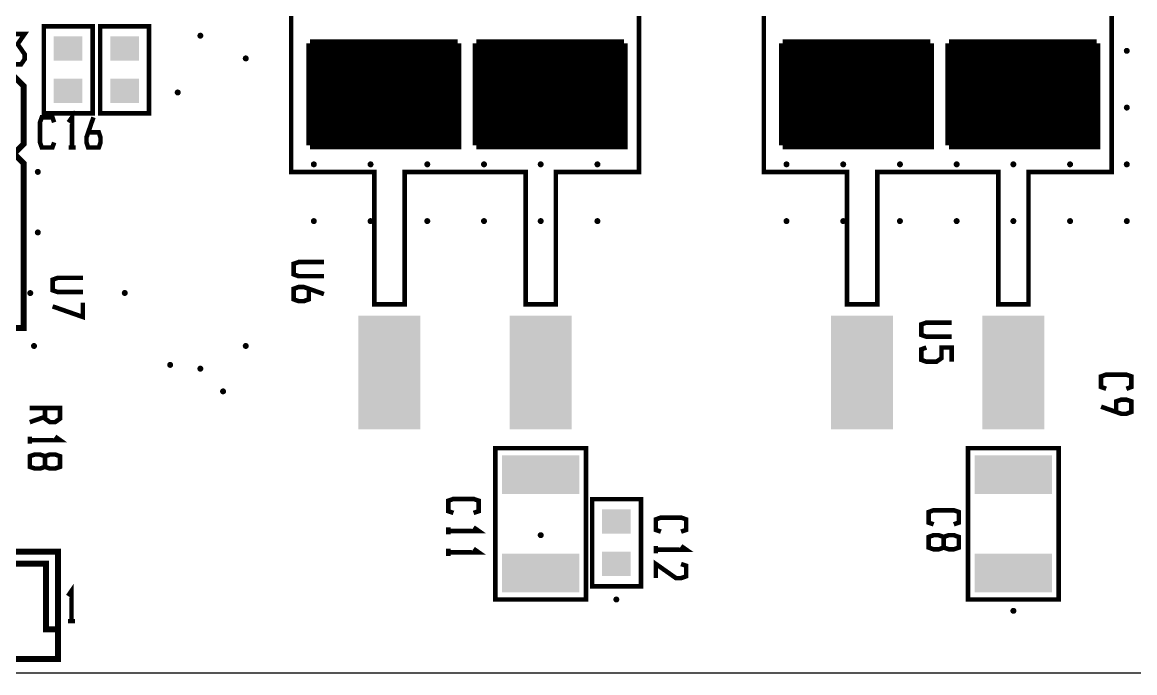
# Model space of a CAD drawing. Extents: x -5 to 195, y -5 to 45.
# Drawn here: x 14.34 to 51.7, y -5 to 16.83 of the extents above; entities that cross this region are included whole.
import ezdxf

# ---------------------------------------------------------------- set-up
doc = ezdxf.new("R2010")
doc.units = 0
doc.header["$MEASUREMENT"] = 0
doc.layers.get('0').update_dxf_attribs({"linetype": 'CONTINUOUS'})
for name, color, linetype in [('22-304-1_DRD', 7, 'CONTINUOUS'), ('22-304-1_SPT', 254, 'CONTINUOUS'), ('22-304-1_SST', 1, 'CONTINUOUS'), ('THRUHOLE_TAP', 13, 'CONTINUOUS')]:
    doc.layers.add(name, color=color, linetype=linetype)

# ---------------------------------------------------------------- blocks, each defined once
blk = doc.blocks.new('RECTANGLE_4')
blk.add_solid([(1.30048, 0.6477), (1.30048, -0.6477), (-1.30048, 0.6477), (-1.30048, -0.6477)])
blk = doc.blocks.new('RECTANGLE_5')
blk.add_solid([(0.4826, 0.4064), (0.4826, -0.4064), (-0.4826, 0.4064), (-0.4826, -0.4064)])
blk = doc.blocks.new('RECTANGLE_36')
blk.add_solid([(1.0414, 1.905), (1.0414, -1.905), (-1.0414, 1.905), (-1.0414, -1.905)])
blk = doc.blocks.new('ROUND_88')
at = {"const_width": 0.10033}
blk.add_lwpolyline([(-0.050164, 0, 1), (0.050164, 0, 1)], format="xyb", close=True, dxfattribs=at)

msp = doc.modelspace()

# ---------------------------------------------------------------- linework, layer by layer
at = {"layer": '22-304-1_DRD'}
msp.add_line((-4.99872, -4.99872), (195.00088, -4.99872), dxfattribs=at)
at = {"layer": '22-304-1_SPT', "const_width": 0.254}
for points in [[(24.003, 16.129), (24.003, 12.7)], [(28.956, 16.129), (24.003, 16.129)], [(28.956, 16.129), (28.956, 12.7), (24.003, 12.7)], [(28.956, 16.002), (24.003, 16.002)], [(24.1046, 16.129), (24.1046, 12.7)], [(24.3332, 16.129), (24.3332, 12.7)], [(24.5618, 16.129), (24.5618, 12.7)], [(24.7904, 16.129), (24.7904, 12.7)], [(25.019, 16.129), (25.019, 12.7)], [(25.2476, 16.129), (25.2476, 12.7)], [(25.4762, 16.129), (25.4762, 12.7)], [(25.7048, 16.129), (25.7048, 12.7)], [(25.9334, 16.129), (25.9334, 12.7)], [(26.162, 16.129), (26.162, 12.7)], [(26.3906, 16.129), (26.3906, 12.7)], [(26.6192, 16.129), (26.6192, 12.7)], [(26.8478, 16.129), (26.8478, 12.7)], [(27.0764, 16.129), (27.0764, 12.7)], [(27.305, 16.129), (27.305, 12.7)], [(27.5336, 16.129), (27.5336, 12.7)], [(27.7622, 16.129), (27.7622, 12.7)], [(27.9908, 16.129), (27.9908, 12.7)], [(28.2194, 16.129), (28.2194, 12.7)], [(28.448, 16.129), (28.448, 12.7)], [(28.6766, 16.129), (28.6766, 12.7)], [(28.9052, 16.129), (28.9052, 12.7)], [(29.591, 16.129), (29.591, 12.7)], [(34.544, 16.129), (29.591, 16.129)], [(34.544, 16.129), (34.544, 12.7), (29.591, 12.7)], [(34.544, 16.002), (29.591, 16.002)], [(29.6926, 16.129), (29.6926, 12.7)], [(29.9212, 16.129), (29.9212, 12.7)], [(30.1498, 16.129), (30.1498, 12.7)], [(30.3784, 16.129), (30.3784, 12.7)], [(30.607, 16.129), (30.607, 12.7)], [(30.8356, 16.129), (30.8356, 12.7)], [(31.0642, 16.129), (31.0642, 12.7)], [(31.2928, 16.129), (31.2928, 12.7)], [(31.5214, 16.129), (31.5214, 12.7)], [(31.75, 16.129), (31.75, 12.7)], [(31.9786, 16.129), (31.9786, 12.7)], [(32.2072, 16.129), (32.2072, 12.7)], [(32.4358, 16.129), (32.4358, 12.7)], [(32.6644, 16.129), (32.6644, 12.7)], [(32.893, 16.129), (32.893, 12.7)], [(33.1216, 16.129), (33.1216, 12.7)], [(33.3502, 16.129), (33.3502, 12.7)], [(33.5788, 16.129), (33.5788, 12.7)], [(33.8074, 16.129), (33.8074, 12.7)], [(34.036, 16.129), (34.036, 12.7)], [(34.2646, 16.129), (34.2646, 12.7)], [(34.4932, 16.129), (34.4932, 12.7)], [(39.878, 16.129), (39.878, 12.7)], [(44.831, 16.129), (39.878, 16.129)], [(44.831, 16.129), (44.831, 12.7), (39.878, 12.7)], [(44.831, 16.002), (39.878, 16.002)], [(39.9796, 16.129), (39.9796, 12.7)], [(40.2082, 16.129), (40.2082, 12.7)], [(40.4368, 16.129), (40.4368, 12.7)], [(40.6654, 16.129), (40.6654, 12.7)], [(40.894, 16.129), (40.894, 12.7)], [(41.1226, 16.129), (41.1226, 12.7)], [(41.3512, 16.129), (41.3512, 12.7)], [(41.5798, 16.129), (41.5798, 12.7)], [(41.8084, 16.129), (41.8084, 12.7)], [(42.037, 16.129), (42.037, 12.7)], [(42.2656, 16.129), (42.2656, 12.7)], [(42.4942, 16.129), (42.4942, 12.7)], [(42.7228, 16.129), (42.7228, 12.7)], [(42.9514, 16.129), (42.9514, 12.7)], [(43.18, 16.129), (43.18, 12.7)], [(43.4086, 16.129), (43.4086, 12.7)], [(43.6372, 16.129), (43.6372, 12.7)], [(43.8658, 16.129), (43.8658, 12.7)], [(44.0944, 16.129), (44.0944, 12.7)], [(44.323, 16.129), (44.323, 12.7)], [(44.5516, 16.129), (44.5516, 12.7)], [(44.7802, 16.129), (44.7802, 12.7)], [(45.466, 16.129), (45.466, 12.7)], [(50.419, 16.129), (45.466, 16.129)], [(50.419, 16.129), (50.419, 12.7), (45.466, 12.7)], [(50.419, 16.002), (45.466, 16.002)], [(45.5676, 16.129), (45.5676, 12.7)], [(45.7962, 16.129), (45.7962, 12.7)], [(46.0248, 16.129), (46.0248, 12.7)], [(46.2534, 16.129), (46.2534, 12.7)], [(46.482, 16.129), (46.482, 12.7)], [(46.7106, 16.129), (46.7106, 12.7)], [(46.9392, 16.129), (46.9392, 12.7)], [(47.1678, 16.129), (47.1678, 12.7)], [(47.3964, 16.129), (47.3964, 12.7)], [(47.625, 16.129), (47.625, 12.7)], [(47.8536, 16.129), (47.8536, 12.7)], [(48.0822, 16.129), (48.0822, 12.7)], [(48.3108, 16.129), (48.3108, 12.7)], [(48.5394, 16.129), (48.5394, 12.7)], [(48.768, 16.129), (48.768, 12.7)], [(48.9966, 16.129), (48.9966, 12.7)], [(49.2252, 16.129), (49.2252, 12.7)], [(49.4538, 16.129), (49.4538, 12.7)], [(49.6824, 16.129), (49.6824, 12.7)], [(49.911, 16.129), (49.911, 12.7)], [(50.1396, 16.129), (50.1396, 12.7)], [(50.3682, 16.129), (50.3682, 12.7)], [(28.956, 15.7734), (24.003, 15.7734)], [(34.544, 15.7734), (29.591, 15.7734)], [(44.831, 15.7734), (39.878, 15.7734)], [(50.419, 15.7734), (45.466, 15.7734)], [(28.956, 15.5448), (24.003, 15.5448)], [(28.956, 15.3162), (24.003, 15.3162)], [(34.544, 15.5448), (29.591, 15.5448)], [(34.544, 15.3162), (29.591, 15.3162)], [(44.831, 15.5448), (39.878, 15.5448)], [(44.831, 15.3162), (39.878, 15.3162)], [(50.419, 15.5448), (45.466, 15.5448)], [(50.419, 15.3162), (45.466, 15.3162)], [(28.956, 15.0876), (24.003, 15.0876)], [(28.956, 14.859), (24.003, 14.859)], [(34.544, 15.0876), (29.591, 15.0876)], [(34.544, 14.859), (29.591, 14.859)], [(44.831, 15.0876), (39.878, 15.0876)], [(44.831, 14.859), (39.878, 14.859)], [(50.419, 15.0876), (45.466, 15.0876)], [(50.419, 14.859), (45.466, 14.859)], [(28.956, 14.6304), (24.003, 14.6304)], [(34.544, 14.6304), (29.591, 14.6304)], [(44.831, 14.6304), (39.878, 14.6304)], [(50.419, 14.6304), (45.466, 14.6304)], [(28.956, 14.4018), (24.003, 14.4018)], [(28.956, 14.1732), (24.003, 14.1732)], [(34.544, 14.4018), (29.591, 14.4018)], [(34.544, 14.1732), (29.591, 14.1732)], [(44.831, 14.4018), (39.878, 14.4018)], [(44.831, 14.1732), (39.878, 14.1732)], [(50.419, 14.4018), (45.466, 14.4018)], [(50.419, 14.1732), (45.466, 14.1732)], [(28.956, 13.9446), (24.003, 13.9446)], [(28.956, 13.716), (24.003, 13.716)], [(34.544, 13.9446), (29.591, 13.9446)], [(34.544, 13.716), (29.591, 13.716)], [(44.831, 13.9446), (39.878, 13.9446)], [(44.831, 13.716), (39.878, 13.716)], [(50.419, 13.9446), (45.466, 13.9446)], [(50.419, 13.716), (45.466, 13.716)], [(28.956, 13.4874), (24.003, 13.4874)], [(34.544, 13.4874), (29.591, 13.4874)], [(44.831, 13.4874), (39.878, 13.4874)], [(50.419, 13.4874), (45.466, 13.4874)], [(28.956, 13.2588), (24.003, 13.2588)], [(28.956, 13.0302), (24.003, 13.0302)], [(34.544, 13.2588), (29.591, 13.2588)], [(34.544, 13.0302), (29.591, 13.0302)], [(44.831, 13.2588), (39.878, 13.2588)], [(44.831, 13.0302), (39.878, 13.0302)], [(50.419, 13.2588), (45.466, 13.2588)], [(50.419, 13.0302), (45.466, 13.0302)], [(28.956, 12.8016), (24.003, 12.8016)], [(34.544, 12.8016), (29.591, 12.8016)], [(44.831, 12.8016), (39.878, 12.8016)], [(50.419, 12.8016), (45.466, 12.8016)]]:
    msp.add_lwpolyline(points, dxfattribs=at)
at = {"layer": '22-304-1_SST'}
for points, const_width in [([(35.052, 11.811), (35.052, 21.082), (23.368, 21.082), (23.368, 11.811), (23.495, 11.811), (26.162, 11.811), (26.162, 7.366), (27.178, 7.366), (27.178, 11.811), (31.242, 11.811), (31.242, 7.366), (32.258, 7.366), (32.258, 11.811), (35.052, 11.811)], 0.1524), ([(50.927, 11.811), (50.927, 21.082), (39.243, 21.082), (39.243, 11.811), (39.37, 11.811), (42.037, 11.811), (42.037, 7.366), (43.053, 7.366), (43.053, 11.811), (47.117, 11.811), (47.117, 7.366), (48.133, 7.366), (48.133, 11.811), (50.927, 11.811)], 0.1524), ([(13.94206, 15.59306), (14.06144, 15.42288), (14.29766, 15.42288), (14.41704, 15.59306), (14.41704, 15.7607), (14.18082, 16.10106), (14.41704, 16.43888), (13.94206, 16.43888)], 0.1524), ([(16.7005, 13.7795), (16.7005, 16.7005), (15.0622, 16.7005), (15.0622, 13.7795), (16.7005, 13.7795)], 0.1524), ([(16.9545, 16.7005), (16.9545, 13.7795), (18.5928, 13.7795), (18.5928, 16.7005), (16.9545, 16.7005)], 0.1524), ([(5.93598, 6.57098), (14.38402, 6.57098), (14.38402, 12.09548), (14.0589, 12.4206), (14.38402, 12.74572), (14.38402, 14.6939), (14.0589, 15.01902), (5.93598, 15.01902), (5.93598, 6.57098)], 0.20066), ([(16.00962, 12.62888), (16.00962, 13.64488), (15.89024, 13.4747)], 0.1524), ([(15.40764, 12.79906), (15.34922, 12.62888), (14.99362, 12.62888), (14.93266, 12.79906), (14.93266, 13.4747), (14.99362, 13.64488), (15.34922, 13.64488), (15.40764, 13.4747)], 0.1524), ([(16.55064, 13.13688), (16.90624, 13.13688), (16.96466, 12.9667), (16.96466, 12.79906), (16.90624, 12.62888), (16.55064, 12.62888), (16.49222, 12.79906), (16.49222, 12.9667), (16.72844, 13.64488)], 0.1524), ([(16.12646, 12.62888), (15.89024, 12.62888)], 0.1524), ([(24.46782, 8.31088), (23.622, 8.31088), (23.45182, 8.37184), (23.45182, 8.72744), (23.622, 8.78586), (24.46782, 8.78586)], 0.1524), ([(16.37284, 7.78002), (15.52702, 7.78002), (15.35684, 7.83844), (15.35684, 8.19404), (15.52702, 8.255), (16.37284, 8.255)], 0.1524), ([(23.95982, 7.88924), (23.95982, 7.53364), (23.79218, 7.47268), (23.622, 7.47268), (23.45182, 7.53364), (23.45182, 7.88924), (23.622, 7.94766), (23.79218, 7.94766), (24.46782, 7.71144)], 0.1524), ([(15.35684, 7.29742), (16.37284, 6.94182), (16.37284, 7.4168)], 0.1524), ([(45.54982, 6.27888), (44.704, 6.27888), (44.53382, 6.33984), (44.53382, 6.69544), (44.704, 6.75386), (45.54982, 6.75386)], 0.1524), ([(44.704, 5.91566), (44.53382, 5.85724), (44.53382, 5.50164), (44.704, 5.44068), (45.04182, 5.44068), (45.212, 5.56006), (45.212, 5.91566), (45.54982, 5.91566), (45.54982, 5.44068)], 0.1524), ([(50.74158, 4.53136), (50.5714, 4.59232), (50.5714, 4.94792), (50.74158, 5.00634), (51.41976, 5.00634), (51.5874, 4.94792), (51.5874, 4.59232), (51.41976, 4.53136)], 0.1524), ([(51.0794, 3.75412), (51.0794, 4.10972), (51.24958, 4.16814), (51.41976, 4.16814), (51.5874, 4.10972), (51.5874, 3.75412), (51.41976, 3.69316), (51.24958, 3.69316), (50.5714, 3.93192)], 0.1524), ([(15.09776, 3.8862), (15.09776, 3.5306), (15.26794, 3.41122), (15.43812, 3.41122), (15.60576, 3.5306), (15.60576, 3.8862), (14.58976, 3.8862)], 0.1524), ([(15.09776, 3.58902), (14.58976, 3.41122)], 0.1524), ([(14.58976, 2.6924), (14.58976, 2.92862)], 0.1524), ([(14.58976, 2.80924), (15.60576, 2.80924), (15.43812, 2.92862)], 0.1524), ([(30.607, -2.54), (33.274, -2.54), (33.274, 2.54), (30.226, 2.54), (30.226, -2.54), (30.607, -2.54)], 0.1524), ([(46.482, -2.54), (49.149, -2.54), (49.149, 2.54), (46.101, 2.54), (46.101, -2.54), (46.482, -2.54)], 0.1524), ([(15.09776, 1.91262), (15.26794, 1.8542), (15.43812, 1.8542), (15.60576, 1.91262), (15.60576, 2.26822), (15.43812, 2.32664), (15.26794, 2.32664), (15.09776, 2.26822), (15.09776, 1.91262), (14.93012, 1.8542), (14.75994, 1.8542), (14.58976, 1.91262), (14.58976, 2.26822), (14.75994, 2.32664), (14.93012, 2.32664), (15.09776, 2.26822)], 0.1524), ([(28.81884, 0.36322), (28.64866, 0.42164), (28.64866, 0.77724), (28.81884, 0.83566), (29.49448, 0.83566), (29.66466, 0.77724), (29.66466, 0.42164), (29.49448, 0.36322)], 0.1524), ([(35.1155, -2.0955), (35.1155, 0.8255), (33.4772, 0.8255), (33.4772, -2.0955), (35.1155, -2.0955)], 0.1524), ([(44.94784, -0.01778), (44.77766, 0.04064), (44.77766, 0.39624), (44.94784, 0.45466), (45.62348, 0.45466), (45.79366, 0.39624), (45.79366, 0.04064), (45.62348, -0.01778)], 0.1524), ([(35.78606, -0.26416), (35.61842, -0.20574), (35.61842, 0.14986), (35.78606, 0.20828), (36.46424, 0.20828), (36.63442, 0.14986), (36.63442, -0.20574), (36.46424, -0.26416)], 0.1524), ([(28.64866, -0.3556), (28.64866, -0.11938)], 0.1524), ([(28.64866, -0.23876), (29.66466, -0.23876), (29.49448, -0.11938)], 0.1524), ([(45.28566, -0.79756), (45.45584, -0.85598), (45.62348, -0.85598), (45.79366, -0.79756), (45.79366, -0.44196), (45.62348, -0.381), (45.45584, -0.381), (45.28566, -0.44196), (45.28566, -0.79756), (45.11548, -0.85598), (44.94784, -0.85598), (44.77766, -0.79756), (44.77766, -0.44196), (44.94784, -0.381), (45.11548, -0.381), (45.28566, -0.44196)], 0.1524), ([(35.61842, -0.98552), (35.61842, -0.74676)], 0.1524), ([(35.61842, -0.86614), (36.63442, -0.86614), (36.46424, -0.74676)], 0.1524), ([(5.73532, -4.53898), (15.53464, -4.53898), (15.53464, -0.9398), (5.73532, -0.9398), (5.73532, -4.53898)], 0.20066), ([(28.64866, -1.07696), (28.64866, -0.8382)], 0.1524), ([(28.64866, -0.95758), (29.66466, -0.95758), (29.49448, -0.8382)], 0.1524), ([(15.53464, -3.54076), (15.13332, -3.54076), (15.13332, -1.34112), (6.1341, -1.34112), (6.1341, -3.54076), (5.73532, -3.54076)], 0.20066), ([(35.61842, -1.82372), (35.61842, -1.34874), (36.29406, -1.82372), (36.46424, -1.82372), (36.63442, -1.76276), (36.63442, -1.40716), (36.46424, -1.34874)], 0.1524), ([(15.9893, -3.26898), (15.9893, -2.25298), (15.87246, -2.42316)], 0.1524), ([(16.10868, -3.26898), (15.87246, -3.26898)], 0.1524)]:
    msp.add_lwpolyline(points, dxfattribs=dict(at, const_width=const_width))

# ---------------------------------------------------------------- block references
at = {"layer": '22-304-1_SPT'}
for name, p in [('RECTANGLE_5', (15.875, 15.9512)), ('RECTANGLE_5', (17.78, 15.9512)), ('RECTANGLE_5', (15.875, 14.5288)), ('RECTANGLE_5', (17.78, 14.5288)), ('RECTANGLE_36', (26.67, 5.08)), ('RECTANGLE_36', (31.75, 5.08)), ('RECTANGLE_36', (42.545, 5.08)), ('RECTANGLE_36', (47.625, 5.08)), ('RECTANGLE_4', (31.75, 1.651)), ('RECTANGLE_4', (47.625, 1.651)), ('RECTANGLE_5', (34.29, 0.0762)), ('RECTANGLE_4', (31.75, -1.651)), ('RECTANGLE_5', (34.29, -1.3462)), ('RECTANGLE_4', (47.625, -1.651))]:
    msp.add_blockref(name, p, dxfattribs=at)
at = {"layer": 'THRUHOLE_TAP'}
for p in [(20.32, 16.383), (21.844, 15.621), (24.13, 15.875), (26.035, 15.875), (27.94, 15.875), (29.845, 15.875), (31.75, 15.875), (33.655, 15.875), (40.005, 15.875), (41.91, 15.875), (43.815, 15.875), (45.72, 15.875), (47.625, 15.875), (49.53, 15.875), (51.435, 15.875), (19.558, 14.478), (24.13, 13.97), (26.035, 13.97), (27.94, 13.97), (29.845, 13.97), (31.75, 13.97), (33.655, 13.97), (40.005, 13.97), (41.91, 13.97), (43.815, 13.97), (45.72, 13.97), (47.625, 13.97), (49.53, 13.97), (51.435, 13.97), (24.13, 12.065), (26.035, 12.065), (27.94, 12.065), (29.845, 12.065), (31.75, 12.065), (33.655, 12.065), (40.005, 12.065), (41.91, 12.065), (43.815, 12.065), (45.72, 12.065), (47.625, 12.065), (49.53, 12.065), (51.435, 12.065), (14.859, 11.811), (24.13, 10.16), (26.035, 10.16), (27.94, 10.16), (29.845, 10.16), (31.75, 10.16), (33.655, 10.16), (40.005, 10.16), (41.91, 10.16), (43.815, 10.16), (45.72, 10.16), (47.625, 10.16), (49.53, 10.16), (51.435, 10.16), (14.859, 9.779), (17.78, 7.747), (14.605, 7.74446), (14.732, 5.969), (21.844, 5.969), (19.304, 5.334), (20.32, 5.207), (21.082, 4.445), (31.75, -0.381), (34.29, -2.54), (47.625, -2.921)]:
    msp.add_blockref('ROUND_88', p, dxfattribs=at)

doc.saveas('drawing.dxf')
